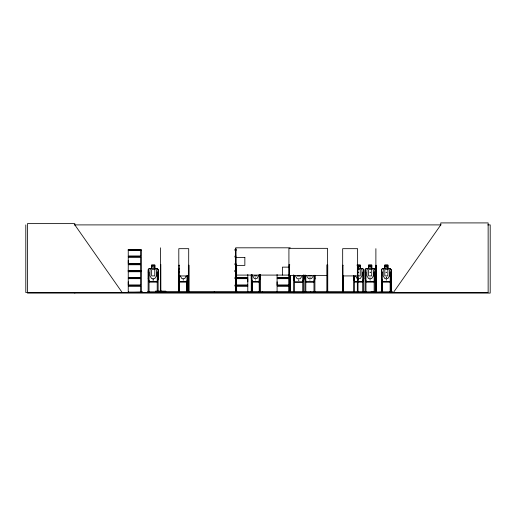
<?xml version="1.0" encoding="UTF-8"?>
<svg xmlns="http://www.w3.org/2000/svg" width="516" height="516" viewBox="0 0 516 516"><rect width="100%" height="100%" fill="white"/><g stroke="black" fill="none" stroke-linecap="round" stroke-linejoin="round"><path stroke-width="0.77" d="M128.245 284.942L128.245 278.672L141.003 278.672L141.003 284.942L128.245 284.942L128.258 281.807M128.245 263.489L128.245 257.226L141.003 257.226L141.003 263.489L128.245 263.489L128.258 260.354M140.991 278.672L140.991 284.942M140.991 257.226L140.991 263.489M247.796 281.807L247.796 278.672M288.986 284.942L277.079 284.942L277.092 281.807M165.746 291.527L155.51 291.669L155.516 291.101L165.746 291.147L165.746 291.669M241.256 292.379L231.033 292.379M284.813 292.379L295.042 292.379M382.711 291.953L370.952 291.998L370.959 292.52L382.64 292.379L382.685 291.953L382.711 292.52M381.176 292.495L381.182 291.966M155.516 291.527L365.315 291.669L365.315 292.52M337.883 292.43L347.687 292.449M174.15 292.43L183.651 292.43M258.922 281.826L259.948 278.582M258.993 281.936L260.045 278.601L260.045 274.847M187.85 278.582L186.773 281.826L179.6 281.826L178.665 278.582L178.704 269.642M186.844 281.936L187.953 278.601L187.953 275.596M386.162 266.379L386.284 266.011L386.136 266.391M386.162 272.493L386.284 272.119L386.136 272.5M390.006 281.826L391.115 278.582M390.083 281.936L391.225 278.601M158.135 278.582L157.019 281.826L149.298 281.826L148.292 278.582L148.292 269.642L149.298 268.514L157.019 268.514L158.135 269.636L158.135 292.52M303.647 278.763L302.524 282.007L294.81 282.007L293.798 278.763L293.798 275.041M314.908 278.64L313.786 281.884L306.072 281.884L305.066 278.64L305.066 274.912M363.606 278.582L362.49 281.826L354.769 281.826L353.763 278.582L353.763 275.602M375.067 278.582L373.945 281.826L366.231 281.826L365.225 278.582L365.225 269.642L366.231 268.514L373.945 268.514L375.067 269.636L375.067 292.52M128.432 291.998L128.49 292.52M133.528 292.43L128.368 292.449M253.749 292.43L245.3 292.449M277.221 292.43L282.291 292.449M358.491 266.391L358.62 266.011L358.755 266.391M358.491 272.5L358.62 272.119L358.755 272.5M370.095 266.011L370.185 266.385M370.095 272.119L370.185 272.493M379.995 291.998L380.06 292.52M235.625 291.101L235.419 291.598M293.449 292.559L292.965 292.649L304.305 292.649M352.918 292.52L362.774 292.449M258.439 275.899L256.987 278.582L254.272 278.582L252.821 275.899M153.104 267.54L153.052 267.862M186.289 275.899L184.734 278.582L181.825 278.582L180.265 275.899M301.963 276.079L300.286 278.763L297.158 278.763L295.481 276.079M313.231 275.957L311.548 278.64L308.42 278.64L306.743 275.957M393.411 292.52L440.78 224.899L440.78 222.912L488.142 222.912L488.142 292.52L25.8 292.52L25.8 224.899M128.232 270.816L128.258 264.747L141.003 264.747L141.003 270.79L128.123 270.965L141.016 271.119M128.232 292.269L128.245 286.199L141.003 286.199L141.003 292.243L128.258 292.495M235.896 270.79L234.928 270.965L235.915 271.042M179.555 268.404L178.562 269.604L178.6 278.601L179.562 281.936L186.889 281.936M381.44 292.52L381.472 269.604L382.53 268.404M310.051 277.556L310.051 277.227M386.31 267.662L386.226 267.707M382.208 292.449L382.221 291.527M148.015 291.953L147.873 292.449M183.141 279.717L183.341 280.078L183.135 279.736M386.187 279.717L386.361 280.091L386.232 279.756M153.065 279.717L153.278 280.078L153.059 279.736M358.523 267.862L358.659 267.501L358.639 267.888M358.536 279.717L358.775 280.053L358.53 279.736M369.998 279.717L370.236 280.053L369.991 279.736M309.929 280.162L309.935 279.814M370.217 266.391L370.114 266.024M370.217 272.5L370.114 272.132M74.227 224.899L441.025 224.899M487.781 224.899L490.2 224.899L490.2 293.088L27.464 293.088L27.464 223.621L74.833 223.621L74.833 224.899L122.195 292.52M290.25 247.815L235.702 247.815L235.625 291.669L235.593 290.676L236.728 290.676L236.728 291.669M128.245 249.641L141.003 249.641M235.051 249.641L235.915 249.641M128.232 249.673L141.016 249.673M235.038 249.673L235.928 249.654M128.232 249.892L141.016 249.892M235.038 249.892L235.896 249.892M128.258 250.292L140.991 250.292L140.991 255.962L128.245 255.962L128.245 249.925M235.064 250.292L235.941 250.292M128.271 250.305L140.978 250.305M235.077 250.305L235.928 250.305M235.051 255.962L235.915 255.962M128.155 256.4L141.094 256.4M234.961 256.4L235.825 256.4M128.155 256.787L141.094 256.787M234.961 256.787L235.825 256.787M235.051 257.226L235.915 257.226M235.051 263.489L235.915 263.489M128.155 263.928L141.094 263.928M234.961 263.928L235.825 263.928M128.155 264.315L141.094 264.315M234.961 264.315L235.825 264.315M160.444 264.392L160.811 264.392L160.863 291.669M235.702 264.392L236.625 264.392L236.625 291.669M235.051 264.747L235.915 264.747M288.921 264.914L289.824 264.914M357.007 265.043L360.362 265.043L360.362 268.404L362.535 268.404L363.716 269.584L363.716 278.601L362.567 281.936L354.685 281.936L353.654 278.601L353.654 275.602M357.117 265.16L360.252 265.16L360.252 268.514L361.929 269.636L361.929 275.899L360.252 278.582L357.117 278.582L355.44 275.899M178.807 265.243L179.478 265.243M235.967 265.243L236.322 265.243L236.322 291.527M342.676 265.243L343.017 265.243M357.678 265.721L359.691 265.721L359.691 266.837L357.678 266.837M289.482 267.133L282.381 267.133L282.381 275.086M370.088 267.54L369.978 267.862M382.504 268.404L384.743 268.404L384.743 265.043L387.987 265.043L387.987 268.404L390.083 268.404L391.225 269.584L391.212 292.52M357.904 268.514L362.49 268.514L363.606 269.636L363.606 291.733M390.038 268.514L382.55 268.514L381.582 269.642L381.608 278.582L382.582 281.826L390.038 281.826M357.904 269.636L360.252 269.636L360.252 275.899L342.676 275.944M381.472 269.604L381.53 292.52M128.271 270.616L140.978 270.616M235.077 270.616L235.928 270.616M128.258 270.629L140.991 270.629L140.991 264.747M235.064 270.629L235.941 270.629M141.003 271.029L128.168 271.01M235.038 271.119L235.928 271.106M141.016 271.358L128.232 271.358L141.016 271.371L141.003 277.415L128.245 277.415L128.245 271.371M128.258 271.745L140.991 271.745L140.991 277.415M235.064 271.745L235.941 271.745M148.118 272.061L149.047 272.061L149.047 292.52M158.135 272.061L157.212 272.061L157.212 292.52M179.362 272.061L178.375 272.061L178.375 291.733M363.606 272.061L362.683 272.061L362.683 291.733M365.051 272.061L365.973 272.061L365.973 292.52M375.067 272.061L374.145 272.061L374.145 292.52M381.44 272.061L382.427 272.061M391.212 272.061L390.225 272.061L390.212 292.52M235.702 275.093L289.482 275.086M288.921 275.615L327.492 275.615M178.807 275.944L188.714 275.944M254.272 275.899L256.987 275.899M308.42 275.957L311.548 275.957M297.158 276.079L300.286 276.079M235.051 277.415L235.915 277.415M236.921 277.415L247.809 277.415M288.986 277.415L277.079 277.415L277.079 274.396M128.155 277.853L141.094 277.853M234.961 277.853L235.825 277.853M236.857 277.853L247.899 277.853M276.995 277.853L289.063 277.853M128.155 278.24L141.094 278.24M234.961 278.24L235.825 278.24M236.857 278.24L247.899 278.24M276.995 278.24L289.063 278.24M235.051 278.672L235.915 278.672M236.921 278.672L247.809 278.672L247.796 284.942M288.986 278.672L277.079 278.672L277.079 284.942M381.498 278.601L382.504 281.936L390.115 281.936M255.51 279.717L255.536 280.059M153.11 279.756L153.11 280.059M258.98 281.826L252.24 281.826L251.369 278.582M259.051 281.936L252.169 281.936L251.273 278.601L251.324 274.847M235.051 284.942L235.915 284.942M236.921 284.942L247.809 284.942M128.155 285.374L141.094 285.374M234.961 285.374L235.825 285.374M236.857 285.374L247.899 285.374M276.995 285.374L289.063 285.374M128.155 285.761L141.094 285.761M234.961 285.761L235.825 285.761M236.857 285.761L247.899 285.761M276.995 285.761L289.063 285.761M235.051 286.199L235.915 286.199M236.921 286.199L247.809 286.199M288.986 286.199L277.079 286.199L277.092 292.075M289.437 290.676L290.36 290.676L290.392 291.669M160.811 290.96L160.457 290.676M290.463 291.147L290.482 291.579M288.825 291.198L289.902 291.482M327.834 291.198L326.744 291.198L327.009 291.482M178.272 291.527L179.516 291.811M187.908 291.527L186.721 291.811M188.288 291.527L189.133 291.527M235.864 291.527L236.418 291.527M251.182 291.527L252.343 291.811M260.219 291.527L259.058 291.811M290.211 291.527L289.65 291.482L289.579 264.914M342.585 291.527L343.366 291.527M353.486 291.527L354.621 291.811M357.272 291.527L358.052 291.527M363.716 291.527L362.574 291.811M364.947 291.527L366.083 291.527L366.083 292.52M293.52 291.708L294.662 291.708M302.615 291.708L303.75 291.708M149.15 291.811L157.109 291.811M366.083 291.811L374.036 291.811M375.88 291.811L376.248 291.811M382.44 291.811L390.212 291.811M140.275 291.953L142.526 291.998L142.59 292.449M158.244 291.953L158.386 292.449M392.728 292.449L392.657 291.998L389.941 291.953L389.941 292.52M128.258 292.075L140.991 292.075L140.991 286.199M142.526 292.379L137.475 292.449M389.999 291.966L390.012 292.379L392.657 292.379M386.387 277.215L386.226 277.524L386.394 277.169M375.197 291.953L375.313 292.449M375.693 292.449L375.777 291.527L376.358 291.527L376.345 292.52M315.534 292.507L303.892 292.63L303.821 292.185M262.812 292.449L257.697 292.449M390.006 268.514L391.115 269.636L391.115 292.52M193.706 292.43L184.218 292.449M142.526 291.998L142.468 292.52M365.109 278.601L366.147 281.936L374.029 281.936L375.177 278.601L375.177 269.584L373.997 268.404L371.823 268.404L371.823 265.043L368.469 265.043L368.469 268.404L366.179 268.404L365.109 269.604L365.051 291.733M148.182 278.601L149.214 281.936L157.096 281.936L158.251 278.601L158.251 269.584L157.064 268.404L154.89 268.404L154.89 265.043L151.536 265.043L151.536 268.404L149.247 268.404L148.182 269.604L148.118 292.52M392.592 291.953L392.592 292.52M391.315 292.52L391.315 291.527L390.122 291.527L390.122 292.52M390.999 291.527L390.986 292.52M390.315 281.504L390.315 292.52M382.53 292.52L382.53 291.527L381.343 291.527L381.343 292.52M382.427 281.504L382.44 292.52M382.337 272.061L382.337 292.52M376.235 292.52L376.248 265.243L375.88 265.243L375.88 292.52L375.887 248.673M375.171 292.52L375.171 291.527L374.036 291.527L374.036 292.52M374.958 291.527L374.958 292.52M374.248 291.527L374.248 292.52M365.87 291.527L365.87 292.52M365.16 291.527L365.212 292.52M357.962 291.527L357.962 265.243L357.362 265.243L357.33 291.811M357.672 291.811L357.62 248.673L342.676 248.673L342.676 291.527M354.518 275.995L354.518 291.733M353.589 275.995L353.589 291.733M343.275 275.596L343.308 291.811M343.017 275.596L343.017 291.527M342.934 265.243L342.966 291.811M327.744 291.198L327.744 264.914L326.834 264.914L326.834 291.198M327.492 291.198L327.492 248.338L288.921 248.338L288.921 291.198M315.018 275.654L315.018 278.659L313.87 281.994L305.988 281.994L304.95 278.653L304.95 275.654M314.908 275.267L314.908 291.792M313.986 275.267L313.986 291.792M310.658 291.669L310.664 292.52M305.814 275.267L305.814 291.792M304.892 275.267L304.892 291.792M303.756 275.028L303.756 278.782L302.608 282.123L294.726 282.123L293.688 278.782L293.688 275.034M303.75 292.133L303.75 292.701M303.647 275.034L303.647 291.921M302.718 275.396L302.718 291.921M302.615 291.991L302.615 292.701M294.662 291.991L294.662 292.701M294.552 275.396L294.552 291.921M293.63 275.396L293.63 291.921M293.52 292.133L293.52 292.701M290.25 275.544L290.25 291.669M290.108 275.596L290.147 291.669M289.824 275.267L289.824 291.198M289.747 275.596L289.747 291.527M289.166 264.914L289.166 291.198M262.489 291.669L262.489 292.52M262.444 291.669L262.444 292.52M260.129 274.422L260.129 291.733M259.948 274.422L259.948 291.733M259.89 274.854L259.89 278.582M259.148 274.422L259.232 291.811M252.253 281.504L252.169 291.811M252.072 274.422L252.072 291.733M251.453 274.422L251.453 291.733M251.273 274.422L251.273 291.733M247.809 274.396L247.796 277.415M247.796 286.199L247.796 292.075M236.515 290.676L236.515 291.669M235.967 248.673L235.96 291.527M235.806 290.676L235.806 291.669M214.263 291.669L214.269 292.52M189.05 291.527L189.05 265.243L188.379 265.243L188.34 291.811M188.669 291.811L188.714 248.673L178.807 248.673L178.807 291.527M187.811 275.596L187.811 291.733M187.676 275.995L187.676 291.733M186.953 275.995L186.953 291.733M186.818 281.504L186.85 291.811M179.478 275.596L179.458 291.811M179.362 275.995L179.329 291.811M179.142 265.243L179.149 291.527M178.504 272.061L178.504 291.733M160.915 291.669L160.915 290.676L160.341 290.676L160.347 291.669L160.45 247.815M159.708 291.669L159.708 292.52M159.618 291.669L159.618 292.52M158.244 291.527L158.244 292.52M158.031 291.527L158.031 292.52M157.322 291.527L157.322 292.52M157.109 291.527L157.109 292.52M149.15 292.52L149.15 291.527L148.015 291.527L148.015 292.52M148.937 291.527L148.937 292.52M148.227 291.527L148.227 292.52M141.003 249.925L141.003 255.962M74.833 292.52L74.833 293.088M255.497 277.305L255.51 277.247M183.361 279.904L183.361 279.904M183.141 277.305L183.141 277.305M153.065 277.305L153.065 277.305M298.57 277.485L298.57 277.485M358.536 277.305L358.549 277.247M369.991 277.305L370.011 277.247M153.065 266.288L153.065 266.288M153.065 272.396L153.065 272.396M389.47 275.899L387.845 278.582L384.82 278.582L383.201 275.899L383.201 269.636L384.82 268.514L384.82 265.16L387.877 265.16L387.877 268.514L389.47 269.636L389.47 275.899M156.458 275.899L154.781 278.582L151.646 278.582L149.969 275.899L149.969 269.636L151.646 268.514L151.646 265.16L154.781 265.16L154.781 268.514L156.458 269.636L156.458 275.899M373.39 275.899L371.713 278.582L368.579 278.582L366.902 275.899L366.902 269.636L368.579 268.514L368.579 265.16L371.713 265.16L371.713 268.514L373.39 269.636L373.39 275.899M298.835 280.207L298.583 279.898L298.777 280.207M244.855 257.426L235.76 257.426L235.76 265.379L244.855 265.379L244.855 257.426M154.22 265.721L152.207 265.721L152.207 266.837L154.22 266.837L154.22 265.721M371.152 265.721L369.14 265.721L369.14 266.837L371.152 266.837L371.152 265.721M387.31 265.721L385.362 265.721L385.362 266.837L387.31 266.837L387.31 265.721M154.781 269.636L151.646 269.636L151.646 275.899L154.781 275.899L154.781 269.636M371.713 269.636L368.579 269.636L368.579 275.899L371.713 275.899L371.713 269.636M387.845 269.636L384.82 269.636L384.82 275.899L387.845 275.899L387.845 269.636M235.896 271.345L235.038 271.358L235.896 271.371"/></g></svg>
